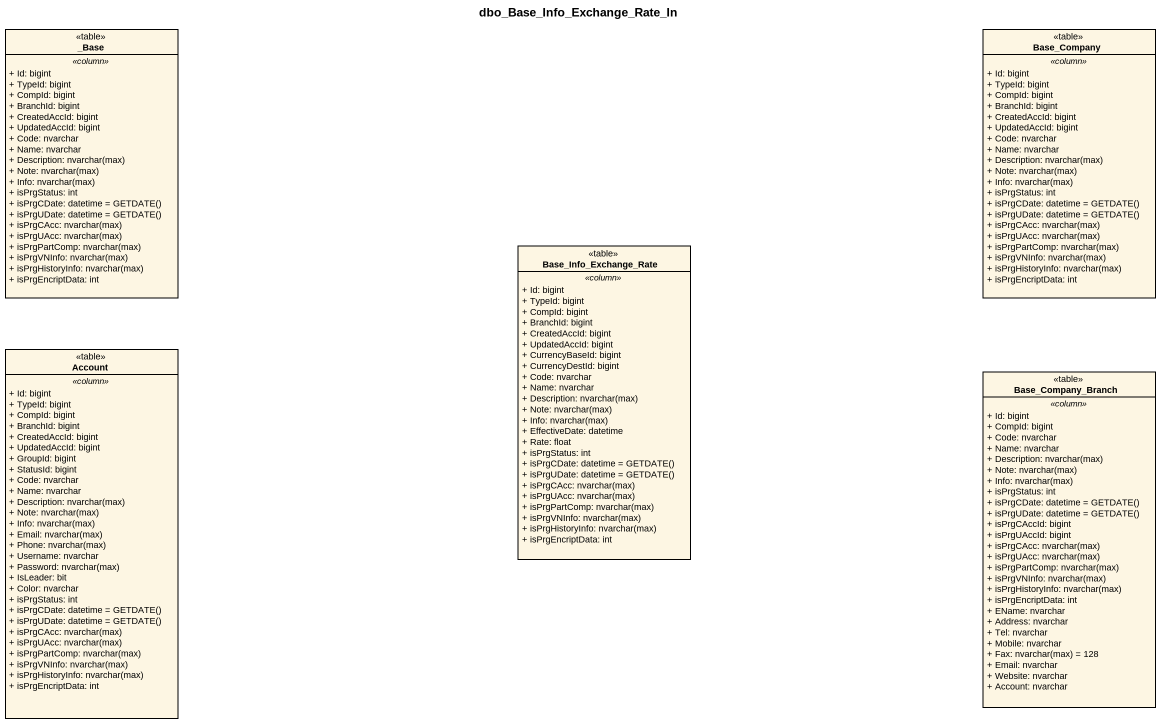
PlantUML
@startuml
title dbo_Base_Info_Exchange_Rate_In
hide circle
hide empty members
skinparam classAttributeIconSize 0
class "_Base" as Base <<table>> {
  .. <<column>> ..
  + Id: bigint
  + TypeId: bigint
  + CompId: bigint
  + BranchId: bigint
  + CreatedAccId: bigint
  + UpdatedAccId: bigint
  + Code: nvarchar
  + Name: nvarchar
  {field} + Description: nvarchar(max)
  {field} + Note: nvarchar(max)
  {field} + Info: nvarchar(max)
  + isPrgStatus: int
  {field} + isPrgCDate: datetime = GETDATE()
  {field} + isPrgUDate: datetime = GETDATE()
  {field} + isPrgCAcc: nvarchar(max)
  {field} + isPrgUAcc: nvarchar(max)
  {field} + isPrgPartComp: nvarchar(max)
  {field} + isPrgVNInfo: nvarchar(max)
  {field} + isPrgHistoryInfo: nvarchar(max)
  + isPrgEncriptData: int
}
class Base_Company <<table>> {
  .. <<column>> ..
  + Id: bigint
  + TypeId: bigint
  + CompId: bigint
  + BranchId: bigint
  + CreatedAccId: bigint
  + UpdatedAccId: bigint
  + Code: nvarchar
  + Name: nvarchar
  {field} + Description: nvarchar(max)
  {field} + Note: nvarchar(max)
  {field} + Info: nvarchar(max)
  + isPrgStatus: int
  {field} + isPrgCDate: datetime = GETDATE()
  {field} + isPrgUDate: datetime = GETDATE()
  {field} + isPrgCAcc: nvarchar(max)
  {field} + isPrgUAcc: nvarchar(max)
  {field} + isPrgPartComp: nvarchar(max)
  {field} + isPrgVNInfo: nvarchar(max)
  {field} + isPrgHistoryInfo: nvarchar(max)
  + isPrgEncriptData: int
}
class Base_Info_Exchange_Rate <<table>> {
  .. <<column>> ..
  + Id: bigint
  + TypeId: bigint
  + CompId: bigint
  + BranchId: bigint
  + CreatedAccId: bigint
  + UpdatedAccId: bigint
  + CurrencyBaseId: bigint
  + CurrencyDestId: bigint
  + Code: nvarchar
  + Name: nvarchar
  {field} + Description: nvarchar(max)
  {field} + Note: nvarchar(max)
  {field} + Info: nvarchar(max)
  + EffectiveDate: datetime
  + Rate: float
  + isPrgStatus: int
  {field} + isPrgCDate: datetime = GETDATE()
  {field} + isPrgUDate: datetime = GETDATE()
  {field} + isPrgCAcc: nvarchar(max)
  {field} + isPrgUAcc: nvarchar(max)
  {field} + isPrgPartComp: nvarchar(max)
  {field} + isPrgVNInfo: nvarchar(max)
  {field} + isPrgHistoryInfo: nvarchar(max)
  + isPrgEncriptData: int
}
class Account <<table>> {
  .. <<column>> ..
  + Id: bigint
  + TypeId: bigint
  + CompId: bigint
  + BranchId: bigint
  + CreatedAccId: bigint
  + UpdatedAccId: bigint
  + GroupId: bigint
  + StatusId: bigint
  + Code: nvarchar
  + Name: nvarchar
  {field} + Description: nvarchar(max)
  {field} + Note: nvarchar(max)
  {field} + Info: nvarchar(max)
  {field} + Email: nvarchar(max)
  {field} + Phone: nvarchar(max)
  + Username: nvarchar
  {field} + Password: nvarchar(max)
  + IsLeader: bit
  + Color: nvarchar
  + isPrgStatus: int
  {field} + isPrgCDate: datetime = GETDATE()
  {field} + isPrgUDate: datetime = GETDATE()
  {field} + isPrgCAcc: nvarchar(max)
  {field} + isPrgUAcc: nvarchar(max)
  {field} + isPrgPartComp: nvarchar(max)
  {field} + isPrgVNInfo: nvarchar(max)
  {field} + isPrgHistoryInfo: nvarchar(max)
  + isPrgEncriptData: int
}
class Base_Company_Branch <<table>> {
  .. <<column>> ..
  + Id: bigint
  + CompId: bigint
  + Code: nvarchar
  + Name: nvarchar
  {field} + Description: nvarchar(max)
  {field} + Note: nvarchar(max)
  {field} + Info: nvarchar(max)
  + isPrgStatus: int
  {field} + isPrgCDate: datetime = GETDATE()
  {field} + isPrgUDate: datetime = GETDATE()
  + isPrgCAccId: bigint
  + isPrgUAccId: bigint
  {field} + isPrgCAcc: nvarchar(max)
  {field} + isPrgUAcc: nvarchar(max)
  {field} + isPrgPartComp: nvarchar(max)
  {field} + isPrgVNInfo: nvarchar(max)
  {field} + isPrgHistoryInfo: nvarchar(max)
  + isPrgEncriptData: int
  + EName: nvarchar
  + Address: nvarchar
  + Tel: nvarchar
  + Mobile: nvarchar
  {field} + Fax: nvarchar(max) = 128
  + Email: nvarchar
  + Website: nvarchar
  + Account: nvarchar
}
@enduml
